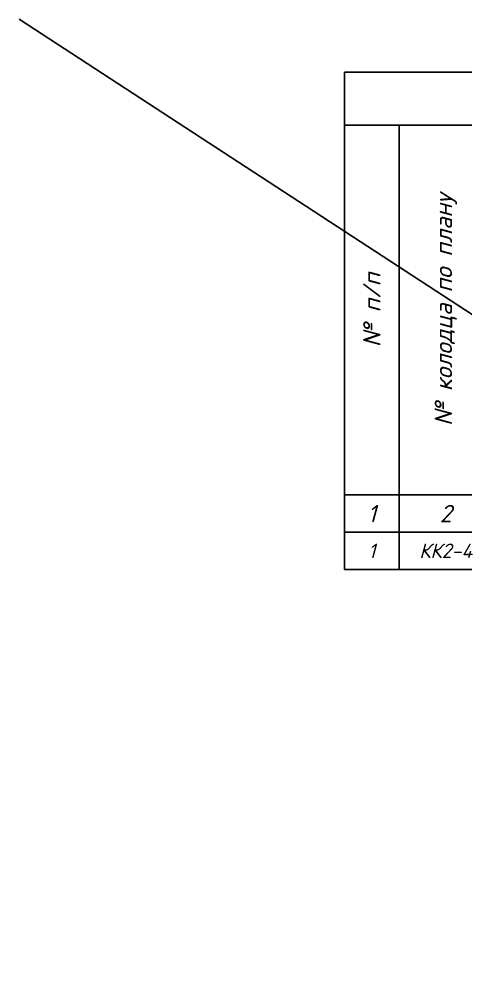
# Model space of a CAD drawing. Header units: millimetres. Extents: x 41097286 to 43803126, y 21258419 to 22595975.
# Drawn here: x 42512604 to 42550976, y 21892576 to 21974240 of the extents above; entities that cross this region are included whole.
import ezdxf

# ---------------------------------------------------------------- set-up
doc = ezdxf.new("R2010")
doc.units = ezdxf.units.MM
doc.styles.get("Standard").update_dxf_attribs({"font": 'isocpeui.ttf'})

# ---------------------------------------------------------------- blocks, each defined once
blk = doc.blocks.new('*T94')
at = {"color": 0, "linetype": 'ByBlock', "lineweight": -2, "transparency": 16777216}
for p, q in [((0, 0), (197388.3569922075, 0)), ((0, 0), (0, -42695.28777371347)), ((197388.3569922075, 0), (197388.3569922075, -42695.28777371347)), ((0, -4533.333333332092), (197388.3569922075, -4533.333333332092)), ((4684.958365507424, -4533.333333332092), (4684.958365507424, -42695.28777371347)), ((12691.51961153001, -4533.333333332092), (12691.51961153001, -42695.28777371347)), ((18198.08085755259, -4533.333333332092), (18198.08085755259, -42695.28777371347)), ((26204.64210357517, -4533.333333332092), (26204.64210357517, -42695.28777371347)), ((32211.20334959775, -4533.333333332092), (32211.20334959775, -42695.28777371347)), ((38217.76459562033, -4533.333333332092), (38217.76459562033, -42695.28777371347)), ((44224.32584164292, -4533.333333332092), (44224.32584164292, -42695.28777371347)), ((50230.8870876655, -4533.333333332092), (50230.8870876655, -42695.28777371347)), ((56237.44833368808, -4533.333333332092), (56237.44833368808, -42695.28777371347)), ((62244.00957971066, -4533.333333332092), (62244.00957971066, -42695.28777371347)), ((62244.00957971066, -8133.333333332092), (197388.3569922075, -8133.333333332092)), ((75763.69331777841, -8133.333333332092), (75763.69331777841, -15833.33333333209)), ((102803.0607939139, -8133.333333332092), (102803.0607939139, -15833.33333333209)), ((129842.4282700494, -8133.333333332092), (129842.4282700494, -15833.33333333209)), ((152375.2345001623, -8133.333333332092), (152375.2345001623, -15833.33333333209)), ((161388.3569922075, -8133.333333332092), (161388.3569922075, -42695.28777371347)), ((168588.3569922075, -8133.333333332092), (168588.3569922075, -42695.28777371347)), ((175788.3569922075, -8133.333333332092), (175788.3569922075, -42695.28777371347)), ((182988.3569922075, -8133.333333332092), (182988.3569922075, -42695.28777371347)), ((190188.3569922075, -8133.333333332092), (190188.3569922075, -42695.28777371347)), ((62244.00957971066, -15833.33333333209), (161388.3569922075, -15833.33333333209)), ((62244.00957971066, -19648.96455797926), (161388.3569922075, -19648.96455797926)), ((66750.57082573324, -19648.96455797926), (66750.57082573324, -42695.28777371347)), ((71257.13207175583, -19648.96455797926), (71257.13207175583, -42695.28777371347)), ((75763.69331777841, -19648.96455797926), (75763.69331777841, -42695.28777371347)), ((80270.25456380099, -19648.96455797926), (80270.25456380099, -42695.28777371347)), ((84776.81580982357, -19648.96455797926), (84776.81580982357, -42695.28777371347)), ((89283.37705584615, -19648.96455797926), (89283.37705584615, -42695.28777371347)), ((93789.93830186874, -19648.96455797926), (93789.93830186874, -42695.28777371347)), ((98296.49954789132, -19648.96455797926), (98296.49954789132, -42695.28777371347)), ((102803.0607939139, -19648.96455797926), (102803.0607939139, -42695.28777371347)), ((107309.6220399365, -19648.96455797926), (107309.6220399365, -42695.28777371347)), ((111816.1832859591, -19648.96455797926), (111816.1832859591, -42695.28777371347)), ((116322.7445319816, -19648.96455797926), (116322.7445319816, -42695.28777371347)), ((120829.3057780042, -19648.96455797926), (120829.3057780042, -42695.28777371347)), ((125335.8670240268, -19648.96455797926), (125335.8670240268, -42695.28777371347)), ((129842.4282700494, -19648.96455797926), (129842.4282700494, -42695.28777371347)), ((134348.989516072, -19648.96455797926), (134348.989516072, -42695.28777371347)), ((138855.5507620946, -19648.96455797926), (138855.5507620946, -42695.28777371347)), ((143362.1120081171, -19648.96455797926), (143362.1120081171, -42695.28777371347)), ((147868.6732541397, -19648.96455797926), (147868.6732541397, -42695.28777371347)), ((152375.2345001623, -19648.96455797926), (152375.2345001623, -42695.28777371347)), ((156881.7957461849, -19648.96455797926), (156881.7957461849, -42695.28777371347)), ((0, -36295.28777371347), (197388.3569922075, -36295.28777371347)), ((0, -39495.28777371347), (197388.3569922075, -39495.28777371347)), ((0, -42695.28777371347), (197388.3569922075, -42695.28777371347))]:
    blk.add_line(p, q, dxfattribs=at)
at = {"color": 0, "transparency": 16777216, "attachment_point": 5}
for s, insert, char_height, width in [('Таблица привязки канализационных колодцев по ТПР 902-09-22.84', (98694.1784960553, -2266.666666664183), 2500, 196188.3569921114), ('Расход материалов', (129816.1832859218, -6333.333333332092), 1500, 133944.3474124309), ('Стенка- растекатель', (156881.7957461774, -11983.33333333209), 1500, 7813.122492039171), ('Днище', (69003.85144874454, -11983.33333333209), 1500, 12319.68373805876), ('Рабочая часть', (89283.3770558387, -11983.33333333209), 1500, 25839.36747611751), ('Плита перекрытия', (116322.7445319742, -11983.33333333209), 1500, 25839.36747611751), ('Горловина', (141108.8313850984, -11983.33333333209), 1500, 21332.80623009793), ('Сборные железобетонные элементы, серия 3.900-3, выпуск 7', (111816.1832859218, -17741.14894565567), 1500, 97944.34741243087), ('1', (2342.479182749987, -37895.28777371347), 1500, 3484.95836550426), ('2', (8688.238988518715, -37895.28777371347), 1500, 6806.561246019585), ('3', (15444.8002345413, -37895.28777371347), 1500, 4306.561246019585), ('4', (22201.36148056388, -37895.28777371347), 1500, 6806.561246019585), ('5', (29207.92272658646, -37895.28777371347), 1500, 4806.561246019585), ('6', (35214.48397260904, -37895.28777371347), 1500, 4806.561246019585), ('7', (41221.04521863163, -37895.28777371347), 1500, 4806.561246019585), ('8', (47227.60646465421, -37895.28777371347), 1500, 4806.561246019585), ('9', (53234.16771067679, -37895.28777371347), 1500, 4806.561246019585), ('10', (59240.72895669937, -37895.28777371347), 1500, 4806.561246019585), ('11', (64497.29020272195, -37895.28777371347), 1500, 3306.561246019585), ('12', (69003.85144874454, -37895.28777371347), 1500, 3306.561246019585), ('13', (73510.41269476712, -37895.28777371347), 1500, 3306.561246019585), ('14', (78016.9739407897, -37895.28777371347), 1500, 3306.561246019585), ('15', (82523.53518681228, -37895.28777371347), 1500, 3306.561246019585), ('16', (87030.09643283486, -37895.28777371347), 1500, 3306.561246019585), ('17', (91536.65767885745, -37895.28777371347), 1500, 3306.561246019585), ('18', (96043.21892488003, -37895.28777371347), 1500, 3306.561246019585), ('19', (100549.7801709026, -37895.28777371347), 1500, 3306.561246019585), ('20', (105056.3414169252, -37895.28777371347), 1500, 3306.561246019585), ('21', (109562.9026629478, -37895.28777371347), 1500, 3306.561246019585), ('22', (114069.4639089704, -37895.28777371347), 1500, 3306.561246019585), ('23', (118576.0251549929, -37895.28777371347), 1500, 3306.561246019585), ('24', (123082.5864010155, -37895.28777371347), 1500, 3306.561246019585), ('25', (127589.1476470381, -37895.28777371347), 1500, 3306.561246019585), ('26', (132095.7088930607, -37895.28777371347), 1500, 3306.561246019585), ('27', (136602.2701390833, -37895.28777371347), 1500, 3306.561246019585), ('28', (141108.8313851058, -37895.28777371347), 1500, 3306.561246019585), ('29', (145615.3926311284, -37895.28777371347), 1500, 3306.561246019585), ('31', (150121.953877151, -37895.28777371347), 1500, 3306.561246019585), ('32', (154628.5151231736, -37895.28777371347), 1500, 3306.561246019585), ('33', (159135.0763691962, -37895.28777371347), 1500, 3306.561246019585), ('34', (164988.3569922075, -37895.28777371347), 1500, 6000), ('35', (172188.3569922075, -37895.28777371347), 1500, 6000), ('36', (179388.3569922075, -37895.28777371347), 1500, 6000), ('37', (186588.3569922075, -37895.28777371347), 1500, 6000), ('38', (193788.3569922075, -37895.28777371347), 1500, 6000), ('1', (2342.479182749987, -41095.28777371347), 1250, 3484.95836550426), ('КК2-4', (8688.238988518715, -41095.28777371347), 1250, 6806.561246019585), ('сух.', (15444.8002345413, -41095.28777371347), 1250, 4306.561246019585), ('2960', (29207.92272658646, -41095.28777371347), 1250, 4806.561246019585), ('1500', (35214.48397260904, -41095.28777371347), 1250, 4806.561246019585), ('1500', (41221.04521863163, -41095.28777371347), 1250, 4806.561246019585), ('1050', (47227.60646465421, -41095.28777371347), 1250, 4806.561246019585), ('575', (53234.16771067679, -41095.28777371347), 1250, 4806.561246019585), ('1.62', (59240.72895669937, -41095.28777371347), 1250, 4806.561246019585), ('1', (69003.85144874454, -41095.28777371347), 1250, 3306.561246019585), ('1', (87030.09643283486, -41095.28777371347), 1250, 3306.561246019585), ('1', (91536.65767885745, -41095.28777371347), 1250, 3306.561246019585), ('1', (118576.0251549929, -41095.28777371347), 1250, 3306.561246019585), ('4', (132095.7088930607, -41095.28777371347), 1250, 3306.561246019585), ('1', (154628.5151231736, -41095.28777371347), 1250, 3306.561246019585), ('1', (159135.0763691962, -41095.28777371347), 1250, 3306.561246019585), ('1,065', (164988.3569922075, -41095.28777371347), 1250, 6000), ('1,09', (172188.3569922075, -41095.28777371347), 1250, 6000), ('Т', (179388.3569922075, -41095.28777371347), 1250, 6000), ('Ск', (186588.3569922075, -41095.28777371347), 1250, 6000), ('-', (22201.36148056388, -41095.28777371347), 1250, 6806.561246019585), ('-', (64497.29020272195, -41095.28777371347), 1250, 3306.561246019585), ('-', (73510.41269476712, -41095.28777371347), 1250, 3306.561246019585), ('-', (78016.9739407897, -41095.28777371347), 1250, 3306.561246019585), ('-', (82523.53518681228, -41095.28777371347), 1250, 3306.561246019585), ('-', (96043.21892488003, -41095.28777371347), 1250, 3306.561246019585), ('-', (100549.7801709026, -41095.28777371347), 1250, 3306.561246019585), ('-', (105056.3414169252, -41095.28777371347), 1250, 3306.561246019585), ('-', (109562.9026629478, -41095.28777371347), 1250, 3306.561246019585), ('-', (114069.4639089704, -41095.28777371347), 1250, 3306.561246019585), ('-', (123082.5864010155, -41095.28777371347), 1250, 3306.561246019585), ('-', (127589.1476470381, -41095.28777371347), 1250, 3306.561246019585), ('-', (136602.2701390833, -41095.28777371347), 1250, 3306.561246019585), ('-', (141108.8313851058, -41095.28777371347), 1250, 3306.561246019585), ('-', (145615.3926311284, -41095.28777371347), 1250, 3306.561246019585), ('-', (150121.953877151, -41095.28777371347), 1250, 3306.561246019585), ('+', (193788.3569922075, -41095.28777371347), 1250, 6000)]:
    blk.add_mtext(s, dxfattribs=dict(at, insert=insert, char_height=char_height, width=width))
at = {"color": 0, "transparency": 16777216, "char_height": 1500, "attachment_point": 5, "rotation": 90}
for s, insert, width in [('Высота рабочей части Нр, мм', (41221.04521863163, -20414.31055352092), 30561.95444038149), ('Объем бетона на лоток, м.куб.', (59240.72895669937, -20414.31055352092), 30561.95444038149), ('Полная глубина колодца по профилю Н, м', (29207.92272658646, -20414.31055352092), 30561.95444038149), ('Высота горловины hг, мм', (53234.16771067679, -20414.31055352092), 30561.95444038149), ('Диаметр колодца Дк, мм', (35214.48397260904, -20414.31055352092), 30561.95444038149), ('Стремянка, кг / скобы, шт.', (186588.3569922075, -22214.31055352092), 26961.95444038149), ('№ колодца по плану', (8688.238988518715, -20414.31055352092), 30561.95444038149), ('Объем ж/б конструкций с  горловиной, м.куб.', (172188.3569922075, -22214.31055352092), 26961.95444038149), ('Глубина лотка, мм', (47227.60646465421, -20414.31055352092), 30561.95444038149), ('Объем ж/б конструкций, м.куб.', (164988.3569922075, -22214.31055352092), 26961.95444038149), ('Грунтовые условия', (15444.8002345413, -20414.31055352092), 30561.95444038149), ('Марка колодца', (22201.36148056388, -20414.31055352092), 30561.95444038149), ('Гидроизоляция стен/днища, м.кв.', (193788.3569922075, -22214.31055352092), 26961.95444038149), ('№ п/п', (2342.479182749987, -20414.31055352092), 30561.95444038149), ('Тип люка', (179388.3569922075, -22214.31055352092), 26961.95444038149), ('КЦП 1-10-1', (105056.3414169252, -27972.12616584823), 15446.32321573365), ('КЦП 1-10-2', (109562.9026629478, -27972.12616584823), 15446.32321573365), ('КЦП 1-15-1', (114069.4639089704, -27972.12616584823), 15446.32321573365), ('КЦП 1-15-2', (118576.0251549929, -27972.12616584823), 15446.32321573365), ('КЦП 1-20-1', (123082.5864010155, -27972.12616584823), 15446.32321573365), ('КЦП 1-20-2', (127589.1476470381, -27972.12616584823), 15446.32321573365), ('КЦД-10', (64497.29020272195, -27972.12616584823), 15446.32321573365), ('КЦД-15', (69003.85144874454, -27972.12616584823), 15446.32321573365), ('КЦД-20', (73510.41269476712, -27972.12616584823), 15446.32321573365), ('КЦ-10-6', (78016.9739407897, -27972.12616584823), 15446.32321573365), ('КЦ-10-9', (82523.53518681228, -27972.12616584823), 15446.32321573365), ('КЦ-15-6', (87030.09643283486, -27972.12616584823), 15446.32321573365), ('КЦ-15-9', (91536.65767885745, -27972.12616584823), 15446.32321573365), ('КЦ-20-6', (96043.21892488003, -27972.12616584823), 15446.32321573365), ('КЦ-20-9', (100549.7801709026, -27972.12616584823), 15446.32321573365), ('КЦ-7-3', (145615.3926311284, -27972.12616584823), 15446.32321573365), ('КЦ-7-9', (150121.953877151, -27972.12616584823), 15446.32321573365), ('{\\C256;СР 12-01}', (154628.5151231736, -27972.12616584823), 15446.32321573365), ('{\\C256;СР 12-03}', (159135.0763691962, -27972.12616584823), 15446.32321573365), ('КЦО-1', (132095.7088930607, -27972.12616584823), 15446.32321573365), ('КЦО-2', (136602.2701390833, -27972.12616584823), 15446.32321573365), ('КЦО-4', (141108.8313851058, -27972.12616584823), 15446.32321573365)]:
    blk.add_mtext(s, dxfattribs=dict(at, insert=insert, width=width))

msp = doc.modelspace()

# ---------------------------------------------------------------- linework, layer by layer
msp.add_line((42512603.99044643, 21974240.32435343), (42768770.11367384, 21807114.07960406))

# ---------------------------------------------------------------- block references
msp.add_blockref('*T94', (42540554.99465561, 21969662.856695))

doc.saveas('drawing.dxf')
